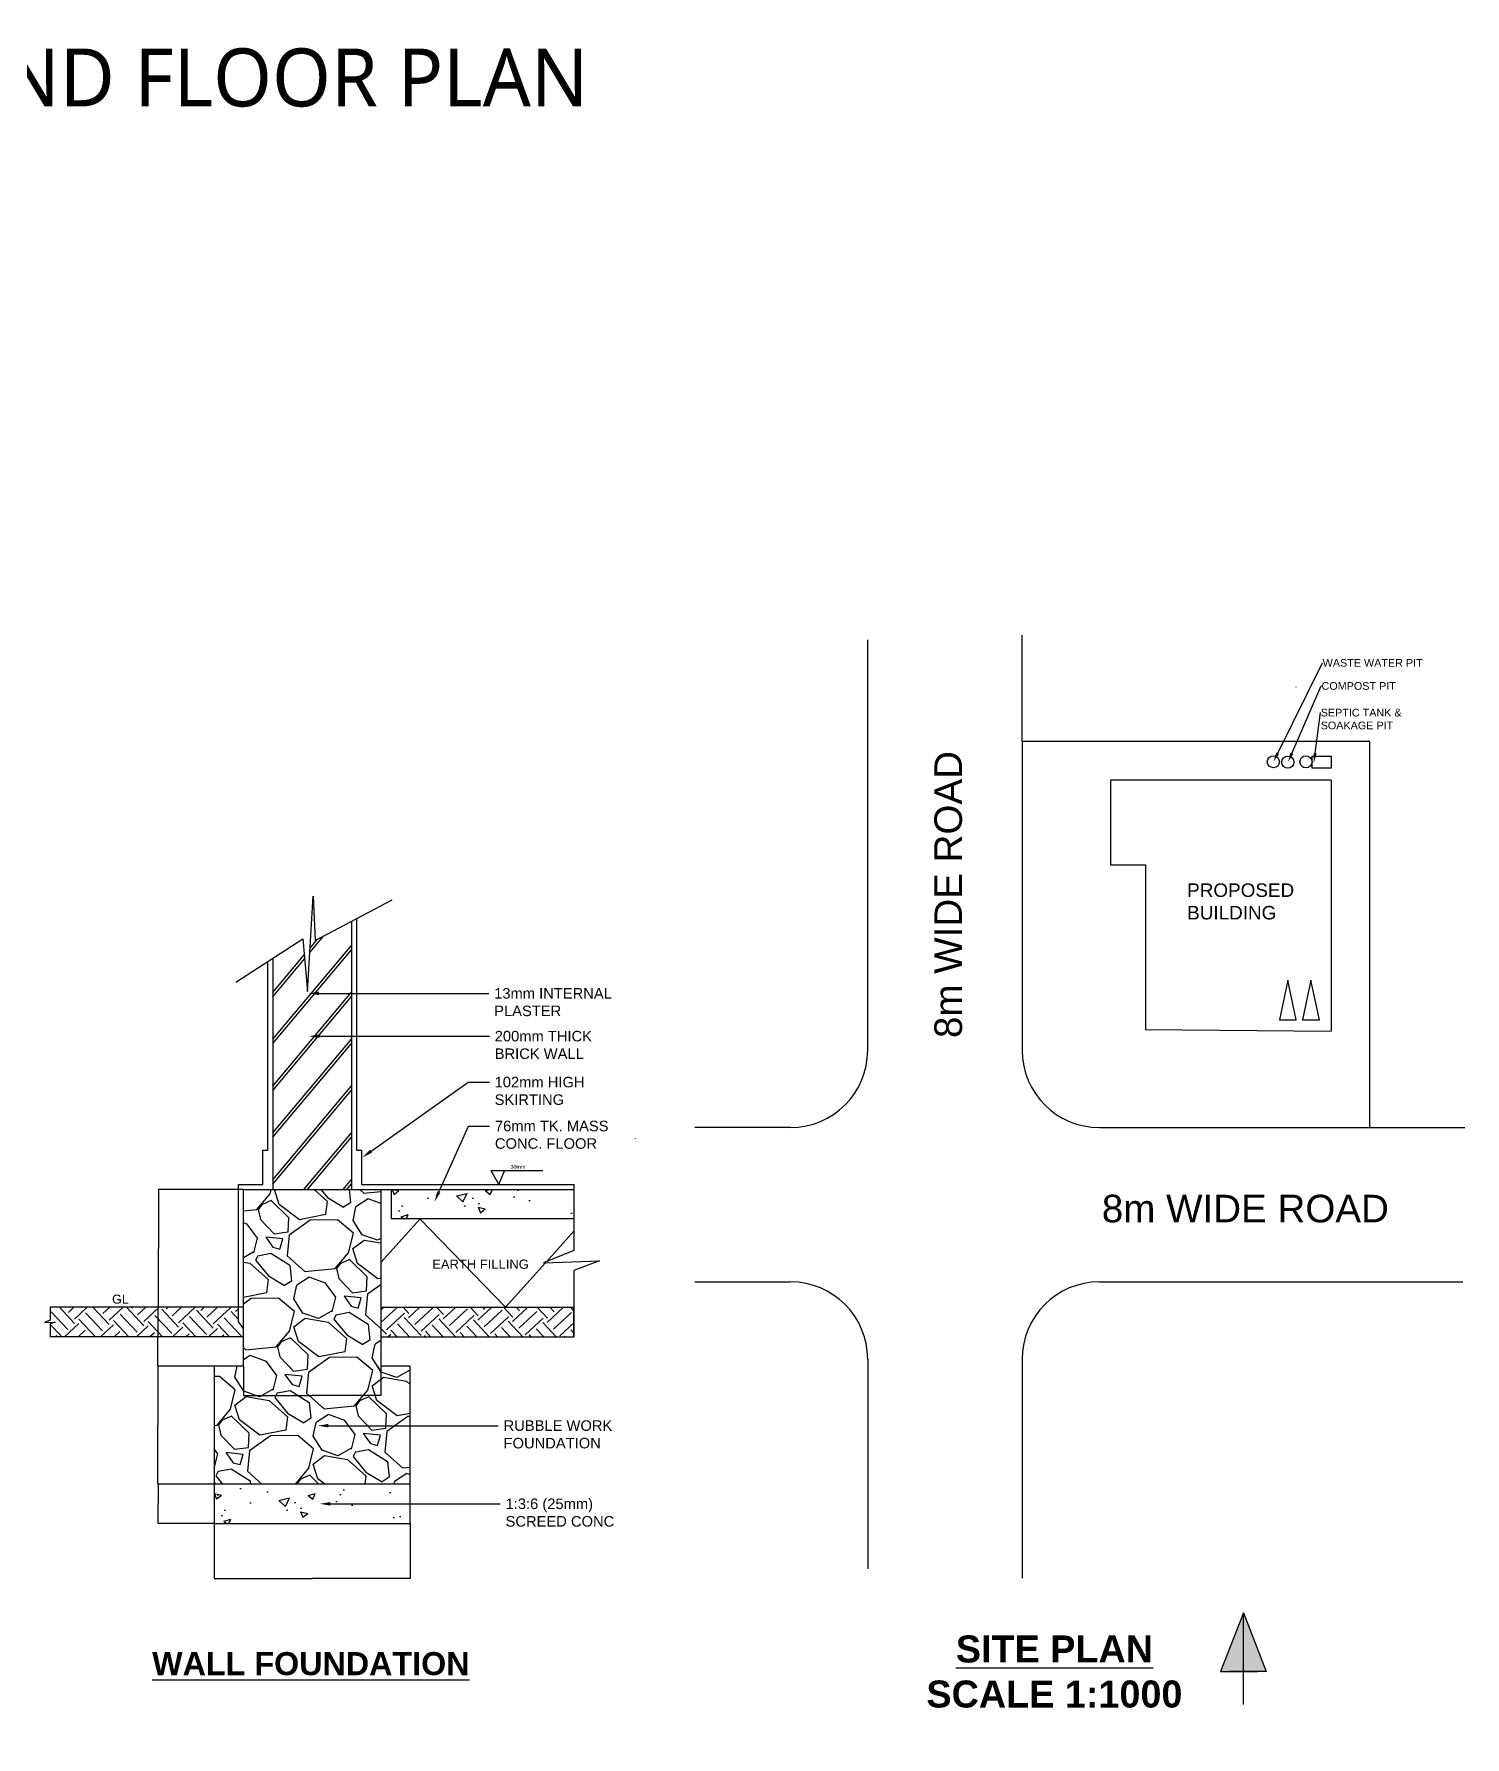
# Model space of a CAD drawing. Header units: millimetres. Extents: x 5566 to 76250, y 4768 to 55588.
# Drawn here: x 16972 to 31794, y 4768 to 22417 of the extents above; entities that cross this region are included whole.
import ezdxf
from ezdxf import colors
from ezdxf.entities.mleader import LeaderData, LeaderLine
from ezdxf.math import Vec2, Vec3

# ---------------------------------------------------------------- set-up
doc = ezdxf.new("R2010")
doc.units = ezdxf.units.MM
doc.layers.get('0').update_dxf_attribs({"color": 250})
doc.layers.get('Defpoints').update_dxf_attribs({"color": 255})
doc.styles.get("Standard").update_dxf_attribs({"font": 'arial.ttf'})
doc.styles.add('Trebuchet MS_6', font='trebuc.ttf', dxfattribs={"height": 600})
doc.dimstyles.get("Standard").update_dxf_attribs({"dimtxt": 0.18, "dimasz": 0.18, "dimexe": 0.18, "dimexo": 0.0625, "dimgap": 0.09, "dimtad": 0, "dimtih": 1, "dimtoh": 1, "dimdec": 4, "dimzin": 0, "dimdsep": 46, "dimtxsty": 'Standard', "dimcen": 0.09, "dimadec": 0, "dimazin": 0, "dimtfac": 1, "dimtdec": 4, "dimtofl": 0, "dimtmove": 0, "dimatfit": 3, "dimfxl": 1, "dimtolj": 1, "dimtzin": 0, "dimarcsym": 0})
pattern_1 = [(11.01278750000005, (16837.04652545549, 6503.883575842676), (11994.30599753511, 2411.170594855393), [136.688576, -13532.193455826]), (327.9697410000001, (16971.21816284646, 6529.994977946459), (-10348.40823299917, 6525.915034934327), [234.561888, -23221.6195574096]), (275.5104471, (17170.07219010475, 6405.59111690045), (-1388.252089108199, 15039.99109497977), [165.392608, -16373.88911764]), (50.27368899999994, (17639.3845404865, 6369.981351678693), (-13040.29495029284, -15616.82949927266), [213.601808, -21146.5749702952]), (75.83365418000001, (17775.90193060832, 6534.263783467159), (-3280.260370782799, -12794.18445622298), [209.45348, -20735.9230981376]), (140.2736889999999, (17827.16320842094, 6737.347907408486), (15616.82949927266, -13040.29495029284), [213.601808, -21146.5749702952]), (180.69424047, (17662.88077663246, 6873.865297530287), (16662.81845191922, 165.3639572477869), [282.4774639999999, -27965.2461256988]), (215.2553283700001, (17380.42427662789, 6870.442666209867), (-19131.66514611151, -13570.99247428329), [266.687808, -26402.102640762]), (264.42956562, (17162.65016649061, 6716.504771739652), (-1457.463398779786, -15439.93032501183), [214.3252, -21218.2182794848]), (318.2363583000001, (17141.84573965945, 6503.191462674731), (-8314.106395581523, 7537.298378261101), [244.685312, -11989.57478]), (5.397437800000041, (17324.35614115893, 6340.216613865174), (16462.84883718844, 1588.221698593462), [316.4311679999993, -31326.70900487075]), (281.81407483, (16842.19943969577, 6983.425111348031), (2011.231365682463, -9148.590514044794), [108.0018159999998, -10692.22632973758]), (314.4692344, (16864.31144950583, 6877.710628791669), (-9325.489691331108, 9571.600180581609), [205.472792, -20341.855598816]), (7.999999999999972, (17008.25086324176, 6731.079405740929), (611.4440635225386, 811.4136782081259), [143.683736, -1293.1572433712]), (346.19859051, (16991.67653309365, 6590.908679909389), (-5279.956517981364, 1434.392961564145), [77.376528, -7660.248947557599]), (74.80140949000003, (17066.81881247388, 6572.45000580906), (-1022.918512146965, -3045.68509821799), [109.426248, -5361.901196]), (173.96375653, (17095.5066716978, 6678.049136170765), (-3657.129161661519, 211.5048342852983), [177.727864, -5746.519261164]), (304.56505118, (16918.76465424956, 6696.73851466041), (-1011.383293000065, 2034.301805199874), [128.514856, -3084.3592467312]), (159.389540334, (17537.43874583454, 6217.812448966019), (-9948.468972648045, 3680.199600600617), [180.0351999999997, -17823.53066901556]), (213.34617594, (17368.92621736304, 6281.187255854438), (9971.53941179702, 6479.774205869622), [151.039576, -14952.88627128]), (76.19859051, (16796.47584154506, 6534.455779018801), (-1434.392961565104, -5279.956517985246), [154.75204, -7582.873435557599]), (126.6104596700001, (16833.39318974575, 6684.740337779276), (6279.804592110899, -8548.68166940938), [180.0352, -17823.530669016]), (122.4439547800001, (17916.5340652185, 6720.88892945501), (2834.180263995192, -4680.047674028538), [173.61408, -8507.093725242401]), (77.77514060000006, (17823.39452051654, 6867.404800311091), (-2668.816301223428, -11982.77077934446), [145.468848, -14401.437352288]), (209.80140949, (17399.80576828547, 7351.983897862076), (-4680.047673850539, -2834.180264289316), [154.75204, -7582.873435557599]), (160.35402464, (17265.51877869986, 7275.072626724297), (12994.15407109803, -4703.118112120676), [170.313096, -16860.95039208]), (212.44395478, (17797.39847060741, 7052.37630673606), (4680.047674048249, 2834.180263962693), [86.80703999999999, -8593.9007652424]), (244.309932474, (17448.49058897796, 7315.297254050725), (-1634.362575881835, -3857.098776354894), [51.80584, -5128.797985810401]), (308.963756532, (17426.0325225839, 7268.612129505098), (-1822.796971101545, 2645.745868775332), [209.45348, -3979.6218356276]), (329.00900596, (17557.74305504939, 7105.752632890199), (-8725.580845879978, 5303.026956559683), [194.1068, -19216.5459453348]), (86.69006753000005, (17150.53663741483, 6751.076367209487), (-411.4744486817152, -2234.27141996723), [146.529552, -3516.710543872]), (136.1572265899999, (17158.99683078087, 6897.361533676252), (-12571.14440312094, 12017.37643564007), [255.822704, -25326.4036260124]), (203.9453959, (16974.48673313454, 7074.564959903113), (7525.763157540457, 3234.119493248064), [104.603296, -10355.756927244]), (233, (16878.88608350712, 7032.109932040512), (199.9696146855687, -1422.857741730531), [60.96, -955.04]), (263.25643716, (17555.62800670788, 7069.18134127351), (1034.453732393063, 8125.672001473836), [141.146784, -13973.57630928]), (191.0127875, (17539.05367655976, 6929.01061544197), (-11994.30599754329, -2411.170594813379), [273.377152, -13395.504879826]), (143, (17270.71040177782, 6876.787811234408), (-1422.857741730531, -199.9696146855687), [264.16, -751.8399999999999]), (108.3048465, (17059.74284544372, 7035.763267750252), (-3834.028343805649, 11794.33638060628), [160.643824, -15903.726689656]), (37.05460410000001, (17009.28903299369, 7188.2782270469), (3257.18993225206, 2634.210649366727), [147.931632, -7248.6600155088]), (350.64597536, (17127.34774901517, 7277.418379455125), (21531.30052093319, -3503.300426349854), [240.85804, -23844.9857691752]), (318.42607874, (17365.00346842632, 7238.270630718289), (9936.933753181916, -8760.186503999852), [254.811784, -25226.338582496])]
pattern_2 = [(0, (26031.60486988237, 4645.968067312071), (0.9365220446254967, 0.4682610223127484), [0.4682610223127484, -0.4682610223127484, 0, -0.4682610223127484, 0, -0.4682610223127484])]

# ---------------------------------------------------------------- blocks, each defined once
blk = doc.blocks.new('*D466')
at = {"color": 0, "lineweight": -2, "transparency": 16777216}
for p, q in [((18835.93588915459, 6981.358734435526), (18835.93588915459, 6409.421803680318)), ((20867.93588915459, 6981.358734435526), (20867.93588915459, 6409.421803680318)), ((18836.11588915459, 6409.601803680318), (19851.26125750384, 6409.601803680318)), ((20867.75588915459, 6409.601803680318), (19852.61052080533, 6409.601803680318))]:
    blk.add_line(p, q, dxfattribs=at)
at = {"color": 0, "transparency": 16777216}
for points in [[(18836.11588915459, 6409.631803680318), (18836.11588915459, 6409.571803680318), (18835.93588915459, 6409.601803680318)], [(20867.75588915459, 6409.631803680318), (20867.75588915459, 6409.571803680318), (20867.93588915459, 6409.601803680318)]]:
    blk.add_solid(points, dxfattribs=at)
at = {"layer": 'Defpoints', "color": 0, "transparency": 16777216}
for p in [(18835.93588915459, 6981.421234435526), (20867.93588915459, 6981.421234435526), (20867.93588915459, 6409.601803680318)]:
    blk.add_point(p, dxfattribs=at)
at = {"color": 0, "transparency": 16777216, "insert": (19851.93588915459, 6409.601803680318), "char_height": 0.18, "attachment_point": 5}
blk.add_mtext('\\A1;2032.0000', dxfattribs=at)
blk = doc.blocks.new('*D465')
at = {"color": 0, "lineweight": -2, "transparency": 16777216}
for p, q in [((18835.87338915459, 7389.421234435529), (18256.86598443055, 7389.421234435528)), ((18257.04598443056, 7389.241234435528), (18257.04598443056, 7185.603137573318)), ((18257.04598443056, 6981.601234435529), (18257.04598443056, 7185.239331297738)), ((18835.87338915459, 6981.421234435529), (18256.86598443055, 6981.421234435528))]:
    blk.add_line(p, q, dxfattribs=at)
at = {"color": 0, "transparency": 16777216}
for points in [[(18257.01598443056, 7389.241234435528), (18257.07598443055, 7389.241234435528), (18257.04598443056, 7389.421234435528)], [(18257.01598443056, 6981.601234435529), (18257.07598443055, 6981.601234435529), (18257.04598443056, 6981.421234435528)]]:
    blk.add_solid(points, dxfattribs=at)
at = {"layer": 'Defpoints', "color": 0, "transparency": 16777216}
for p in [(18257.04598443056, 7389.421234435528), (18835.93588915459, 7389.421234435529), (18835.93588915459, 6981.421234435529)]:
    blk.add_point(p, dxfattribs=at)
at = {"color": 0, "transparency": 16777216, "insert": (18257.04598443055, 7185.421234435522), "char_height": 0.18, "attachment_point": 5}
blk.add_mtext('\\A1;408.0000', dxfattribs=at)
blk = doc.blocks.new('*D464')
at = {"color": 0, "lineweight": -2, "transparency": 16777216}
for p, q in [((18835.87338915459, 8609.421234435533), (18255.37719509566, 8609.421234435533)), ((18255.55719509566, 8609.241234435533), (18255.55719509567, 7999.603137573321)), ((18255.55719509567, 7389.601234435529), (18255.55719509567, 7999.239331297741)), ((18835.87338915459, 7389.421234435529), (18255.37719509567, 7389.421234435528))]:
    blk.add_line(p, q, dxfattribs=at)
at = {"color": 0, "transparency": 16777216}
for points in [[(18255.52719509566, 8609.241234435533), (18255.58719509566, 8609.241234435533), (18255.55719509566, 8609.421234435533)], [(18255.52719509567, 7389.601234435529), (18255.58719509566, 7389.601234435529), (18255.55719509567, 7389.421234435528)]]:
    blk.add_solid(points, dxfattribs=at)
at = {"layer": 'Defpoints', "color": 0, "transparency": 16777216}
for p in [(18255.55719509566, 8609.421234435533), (18835.93588915459, 8609.421234435533), (18835.93588915459, 7389.421234435529)]:
    blk.add_point(p, dxfattribs=at)
at = {"color": 0, "transparency": 16777216, "insert": (18255.55719509566, 7999.421234435525), "char_height": 0.18, "attachment_point": 5}
blk.add_mtext('\\A1;1220.0000', dxfattribs=at)
blk = doc.blocks.new('*D463')
at = {"color": 0, "lineweight": -2, "transparency": 16777216}
for p, q in [((18835.87338915459, 9221.421234435533), (18252.22783303821, 9221.421234435533)), ((18252.40783303821, 9221.241234435533), (18252.40783303821, 8915.603137573322)), ((18252.40783303821, 8609.601234435533), (18252.40783303821, 8915.239331297744)), ((18835.87338915459, 8609.421234435533), (18252.22783303821, 8609.421234435533))]:
    blk.add_line(p, q, dxfattribs=at)
at = {"color": 0, "transparency": 16777216}
for points in [[(18252.37783303822, 9221.241234435533), (18252.43783303821, 9221.241234435533), (18252.40783303821, 9221.421234435533)], [(18252.37783303822, 8609.601234435533), (18252.43783303821, 8609.601234435533), (18252.40783303821, 8609.421234435533)]]:
    blk.add_solid(points, dxfattribs=at)
at = {"layer": 'Defpoints', "color": 0, "transparency": 16777216}
for p in [(18252.40783303821, 9221.421234435533), (18835.93588915459, 9221.421234435533), (18835.93588915459, 8609.421234435533)]:
    blk.add_point(p, dxfattribs=at)
at = {"color": 0, "transparency": 16777216, "insert": (18252.40783303821, 8915.421234435526), "char_height": 0.18, "attachment_point": 5}
blk.add_mtext('\\A1;612.0000', dxfattribs=at)
blk = doc.blocks.new('*D462')
at = {"color": 0, "lineweight": -2, "transparency": 16777216}
for p, q in [((19139.87338915459, 10441.42123443553), (18259.64314915428, 10441.42123443553)), ((18259.82314915428, 10441.24123443553), (18259.82314915428, 9831.603198964864)), ((18259.82314915428, 9221.601234435533), (18259.82314915428, 9831.239269906202)), ((19139.87338915459, 9221.421234435533), (18259.64314915428, 9221.421234435533))]:
    blk.add_line(p, q, dxfattribs=at)
at = {"color": 0, "transparency": 16777216}
for points in [[(18259.79314915428, 10441.24123443553), (18259.85314915428, 10441.24123443553), (18259.82314915428, 10441.42123443553)], [(18259.79314915428, 9221.601234435533), (18259.85314915428, 9221.601234435533), (18259.82314915428, 9221.421234435533)]]:
    blk.add_solid(points, dxfattribs=at)
at = {"layer": 'Defpoints', "color": 0, "transparency": 16777216}
for p in [(18259.82314915428, 10441.42123443553), (19139.93588915459, 10441.42123443553), (19139.93588915459, 9221.421234435533)]:
    blk.add_point(p, dxfattribs=at)
at = {"color": 0, "transparency": 16777216, "insert": (18259.82314915428, 9831.421234435526), "char_height": 0.18, "attachment_point": 5}
blk.add_mtext('\\A1;300', dxfattribs=at)
blk = doc.blocks.new('*D461')
at = {"color": 0, "lineweight": -2, "transparency": 16777216}
for p, q in [((19139.93588915459, 8609.35873443553), (19139.93588915459, 8306.903173134731)), ((20563.93588915459, 8609.35873443553), (20563.93588915459, 8306.903173134731)), ((19140.11588915459, 8307.083173134732), (19851.27126432512, 8307.083173134732)), ((20563.75588915459, 8307.083173134732), (19852.60051398405, 8307.083173134732))]:
    blk.add_line(p, q, dxfattribs=at)
at = {"color": 0, "transparency": 16777216}
for points in [[(19140.11588915459, 8307.113173134732), (19140.11588915459, 8307.053173134731), (19139.93588915459, 8307.083173134732)], [(20563.75588915459, 8307.113173134732), (20563.75588915459, 8307.053173134731), (20563.93588915459, 8307.083173134732)]]:
    blk.add_solid(points, dxfattribs=at)
at = {"layer": 'Defpoints', "color": 0, "transparency": 16777216}
for p in [(19139.93588915459, 8609.42123443553), (20563.93588915459, 8609.42123443553), (20563.93588915459, 8307.083173134732)]:
    blk.add_point(p, dxfattribs=at)
at = {"color": 0, "transparency": 16777216, "insert": (19851.93588915459, 8307.083173134732), "char_height": 0.18, "attachment_point": 5}
blk.add_mtext('\\A1;1424.0000', dxfattribs=at)

msp = doc.modelspace()

# ---------------------------------------------------------------- hatches: boundary and pattern name
at = {"true_color": 0x000000}
h = msp.add_hatch(dxfattribs=at)
h.set_pattern_fill('JIS_LC_8A', color=18, scale=40, angle=185)
h.set_pattern_definition([(230, (18032.70843728774, 6875.057528314541), (239.0058662531211, -200.5497342222003), []), (230, (17992.8606493641, 6871.571298604635), (239.0058662531211, -200.5497342222003), [])])
h.paths.add_polyline_path([(19443.93588915459, 10441.42123443553), (20259.93588915459, 10441.42123443553), (20259.93588915459, 13221.3273704202), (19885.12915247932, 13022.80827727917), (19863.29805598763, 13481.99253171619), (19802.70116586861, 12493.59572227436), (19757.25042374682, 13038.07715863781), (19443.93588915459, 12836.31791706077)])
h = msp.add_hatch(dxfattribs=at)
h.set_pattern_fill('GRAVEL', color=18, scale=40, angle=143)
h.set_pattern_definition(pattern_1)
h.paths.add_polyline_path([(19139.93588915459, 8609.42123443553), (18835.93588915459, 8609.42123443553), (18835.93588915459, 7389.421234435526), (20867.93588915459, 7389.421234435526), (20867.93588915459, 8609.42123443553), (20563.93588915459, 8609.42123443553), (20563.93588915459, 10441.42123443553), (19139.93588915459, 10441.42123443553), (19139.93588915459, 9221.42123443553)])
h = msp.add_hatch(dxfattribs=at)
h.set_pattern_fill('ANSI31', color=18, scale=400, angle=183)
h.set_pattern_definition([(227.9999999999999, (18032.70843728774, 6875.057528314541), (943.7939283562904, -849.79587007575), [])])
h.paths.add_polyline_path([(22563.93588915459, 9221.42123443553), (22563.93588915459, 9603.363124780208), (22827.80680464464, 9703.92123443553), (22249.72719563503, 9681.257758229647), (22563.93588915459, 9808.963817747212), (22563.93588915459, 10137.42123443553), (20675.03254314084, 10137.42123443553), (20675.03254314084, 10441.42123443553), (20563.93588915459, 10441.42123443553), (20563.93588915459, 9221.42123443553)])
h = msp.add_hatch(dxfattribs=at)
h.set_pattern_fill('AR-CONC', color=18, scale=4, angle=327)
h.set_pattern_definition([(17.00000000000002, (19900.07997925332, 9891.344436160052), (576.4474866035905, -450.3700969518331), [76.19999999999979, -838.1999999999983]), (322.0000000000001, (19900.07997925332, 9891.344436160052), (297.9975822447379, 717.7147837680233), [60.95999999999989, -670.5623366799983]), (67.45144470000002, (19948.1171141683, 9853.813713122883), (874.4450502693372, 267.3446617373276), [64.7600352, -712.3609784]), (13.18420000000004, (20010.75063116837, 10061.76229556657), (817.7924810721504, -731.5995611575069), [114.3, -1257.3]), (63.63555761000003, (20078.899996783, 10000.79580087903), (1335.447142703906, 312.8377998500707), [97.14009256, -1068.54243264]), (318.18415117, (20010.75063116837, 10061.76229556657), (1335.447142722553, 312.8377997798269), [91.43986827999979, -1005.838927679998]), (348.0000000000001, (20068.29189789286, 9963.822504757412), (285.8276351125888, -673.3677103993086), [76.2, -838.2]), (293.0000000000001, (20068.29189789286, 9963.822504757412), (608.5899933789633, 483.2529163011367), [60.95999999999989, -670.5599999999982]), (38.45144499999999, (20092.11086735499, 9907.708528732004), (894.4176294285526, -190.114790172474), [64.7600352, -712.3597503999999]), (4.500000000000064, (19900.07997925332, 9891.344436160052), (194.5691816794565, 276.9265943217925), [0, -662.432, 0, -680.72, 0, -673.1]), (334.5, (19900.07997925332, 9891.344436160052), (442.407743614524, 190.5036122806746), [0, -388.112, 0, -647.192, 0, -256.54]), (294.5, (19710.06406601507, 10014.74221304535), (442.3829754265612, -314.6098395469896), [0, -254, 0, -792.48, 0, -1051.56]), (284.5000000000001, (19624.85513631182, 10070.07753900287), (552.319376890061, -237.4099389274485), [0, -330.2, 0, -526.288, 0, -746.76])])
h.paths.add_polyline_path([(22563.93588915459, 10441.42123443553), (20675.03254314084, 10441.42123443553), (20675.03254314084, 10137.42123443553), (22563.93588915459, 10137.42123443553)])
h = msp.add_hatch(dxfattribs=at)
h.set_pattern_fill('EARTH', color=18, scale=40, angle=133)
h.set_pattern_definition([(133, (18032.70843728774, 6875.057528314541), (-358.9914236671439, 12.53625675539473), [254, -254]), (133, (17963.04699720853, 6810.097184518589), (-358.9914236671439, 12.53625675539473), [254, -254]), (133, (17893.38555712931, 6745.136840722633), (-358.9914236671439, 12.53625675539473), [254, -254]), (223, (17848.51162917091, 6746.703872817059), (-12.53625675539473, -358.9914236671439), [254, -254]), (223, (17783.55128537497, 6816.365312896283), (-12.53625675539473, -358.9914236671439), [254, -254]), (223, (17718.59094157899, 6886.026752975511), (-12.53625675539473, -358.9914236671439), [254, -254])])
h.paths.add_polyline_path([(17139.93588915459, 9221.42123443553), (17139.93588915459, 9066.534365498484), (17190.71602697187, 9068.52518895466), (17139.93588915459, 9049.173474282132), (17139.93588915459, 8915.42123443553), (19139.93588915459, 8915.42123443553), (19139.93588915459, 8996.12124530679), (19087.93588915459, 9072.76683918131), (19087.93588915459, 9221.42123443553)])
h.paths.add_polyline_path([(22563.93588915459, 8915.42123443553), (22563.93588915459, 9221.42123443553), (20563.93588915459, 9221.42123443553), (20563.93588915459, 8915.42123443553)])
h = msp.add_hatch(dxfattribs=at)
h.set_pattern_fill('GRAVEL', color=18, scale=40, angle=143)
h.set_pattern_definition(pattern_1)
h.paths.add_polyline_path([(20867.93588915459, 8609.42123443553), (18835.93588915459, 8609.42123443553), (18835.93588915459, 7389.421234435526), (20867.93588915459, 7389.421234435526)])
h = msp.add_hatch(dxfattribs=at)
h.set_pattern_fill('AR-CONC', color=18, scale=4, angle=327)
h.set_pattern_definition([(17.00000000000002, (18060.98332526707, 6735.344436160056), (576.4474866035905, -450.3700969518331), [76.19999999999976, -838.1999999999981]), (322.0000000000001, (18060.98332526707, 6735.344436160056), (297.9975822447379, 717.7147837680233), [60.95999999999988, -670.5623366799981]), (67.45144470000002, (18109.02046018204, 6697.813713122887), (874.4450502693372, 267.3446617373276), [64.7600352, -712.3609784]), (13.18420000000004, (18171.65397718211, 6905.762295566565), (817.7924810721504, -731.5995611575069), [114.3, -1257.3]), (63.63555761000003, (18239.80334279675, 6844.795800879034), (1335.447142703906, 312.8377998500707), [97.14009256, -1068.54243264]), (318.18415117, (18171.65397718211, 6905.762295566565), (1335.447142722553, 312.8377997798269), [91.43986827999976, -1005.838927679998]), (348.0000000000001, (18229.19524390661, 6807.822504757412), (285.8276351125888, -673.3677103993086), [76.2, -838.2]), (293.0000000000001, (18229.19524390661, 6807.822504757412), (608.5899933789633, 483.2529163011367), [60.95999999999988, -670.559999999998]), (38.45144499999999, (18253.01421336873, 6751.708528732008), (894.4176294285526, -190.114790172474), [64.7600352, -712.3597503999999]), (4.500000000000064, (18060.98332526707, 6735.344436160056), (194.5691816794565, 276.9265943217925), [0, -662.432, 0, -680.72, 0, -673.1]), (334.5, (18060.98332526707, 6735.344436160056), (442.407743614524, 190.5036122806746), [0, -388.112, 0, -647.192, 0, -256.54]), (294.5, (17870.96741202881, 6858.742213045341), (442.3829754265612, -314.6098395469896), [0, -254, 0, -792.48, 0, -1051.56]), (284.5000000000001, (17785.75848232556, 6914.077539002868), (552.319376890061, -237.4099389274485), [0, -330.2, 0, -526.288, 0, -746.76])])
h.paths.add_polyline_path([(20867.93588915459, 7389.421234435526), (18835.93588915459, 7389.421234435526), (18835.93588915459, 6981.421234435526), (20867.93588915459, 6981.421234435526)])
h = msp.add_hatch(dxfattribs=at)
h.set_pattern_fill('MUDST', color=18, scale=0.07374189327759816)
h.set_pattern_definition(pattern_2)
h.paths.add_polyline_path([(29498.83443182026, 6053.101040719484), (29498.83443182026, 5447.181561422243), (29261.68445202941, 5447.181561422243)])
h = msp.add_hatch(dxfattribs=at)
h.set_pattern_fill('MUDST', color=18, scale=0.07374189327759816)
h.set_pattern_definition(pattern_2)
h.paths.add_polyline_path([(29498.83443182026, 5447.181561422243), (29735.98441161113, 5447.181561422243), (29498.83443182026, 6053.101040719484)])

# ---------------------------------------------------------------- linework, layer by layer
at = {"color": 18, "true_color": 0x000000}
for p, q in [((25607.54970464928, 11884.24649723386), (25607.54970464928, 16137.82359411762)), ((27207.54970464928, 15084.24649723386), (27207.54970464928, 16188.26549952179)), ((27207.54970464928, 15084.24649723386), (27207.54970464928, 11884.24649723386)), ((30807.54970464928, 15084.24649723386), (27207.54970464928, 15084.24649723386)), ((30807.54970464928, 11084.24649723386), (30807.54970464928, 15084.24649723386)), ((30407.54970464928, 14684.24649723386), (28124.3497046493, 14684.24649723386)), ((28124.3497046493, 14684.24649723386), (28124.3497046493, 13806.44649723386)), ((30407.54970464928, 14684.24649723386), (30407.54970464928, 12084.24649723386)), ((28124.3497046493, 13806.44649723386), (28484.3497046493, 13806.44649723386)), ((28484.3497046493, 13806.44649723386), (28484.3497046493, 12099.42495182174)), ((20307.79590671687, 13246.67677413812), (20311.93588915459, 13246.67677413812)), ((20311.93588915459, 13246.67677413812), (20311.93588915459, 10849.42123443553)), ((20259.93588915459, 13221.3273704202), (20259.93588915459, 10441.42123443553)), ((19391.93588915459, 10849.42123443553), (19391.93588915459, 12802.83245946571)), ((19443.93588915459, 12836.31791706077), (19443.93588915459, 10441.42123443553)), ((29959.59921254232, 12612.4027062789), (29871.90719952542, 12198.97044062832)), ((30047.29122555922, 12198.97044062832), (29959.59921254232, 12612.4027062789)), ((30198.68920781012, 12612.4027062789), (30110.99719479322, 12198.97044062832)), ((30286.38122082702, 12198.97044062832), (30198.68920781012, 12612.4027062789)), ((29871.90719952542, 12198.97044062832), (30047.29122555922, 12198.97044062832)), ((30110.99719479322, 12198.97044062832), (30286.38122082702, 12198.97044062832)), ((28484.3497046493, 12099.42495182174), (30407.54970464928, 12084.24649723386)), ((23201.45257892416, 10970.28641069421), (23203.41146382113, 10973.93363217706)), ((24807.54970464928, 11084.24649723386), (23815.81846969109, 11084.24649723386)), ((28007.54970464928, 11084.24649723386), (30807.54970464928, 11084.24649723386)), ((30807.54970464928, 11084.24649723386), (31794.31352983526, 11084.24649723386)), ((19339.93588915459, 10493.42123443553), (19339.93588915459, 10849.42123443553)), ((19339.93588915459, 10849.42123443553), (19391.93588915459, 10849.42123443553)), ((20311.93588915459, 10849.42123443553), (20363.93588915459, 10849.42123443553)), ((20363.93588915459, 10849.42123443553), (20363.93588915459, 10493.42123443553)), ((21701.9176181551, 10637.27633538527), (21787.41729366098, 10492.68722300487)), ((21701.9176181551, 10637.27633538527), (22243.41543819889, 10637.27633538527)), ((21787.41729366098, 10492.68722300487), (21846.60931909111, 10635.0855736597)), ((19087.93588915459, 9221.42123443553), (19087.93588915459, 10493.42123443553)), ((19087.93588915459, 10493.42123443553), (19339.93588915459, 10493.42123443553)), ((19139.93588915459, 9221.42123443553), (19139.93588915459, 10441.42123443553)), ((19139.93588915459, 10441.42123443553), (20563.93588915459, 10441.42123443553)), ((20363.93588915459, 10493.42123443553), (20615.93588915459, 10493.42123443553)), ((20563.93588915459, 10441.42123443553), (20563.93588915459, 8609.42123443553)), ((20563.93588915459, 10441.42123443553), (22563.93588915459, 10441.42123443553)), ((20615.93588915459, 10493.42123443553), (22563.93588915459, 10493.42123443553)), ((20675.03254314084, 10137.42123443553), (20675.03254314084, 10441.42123443553)), ((22563.93588915459, 10137.42123443553), (20675.03254314084, 10137.42123443553)), ((20969.00604969313, 10138.11273010206), (21854.51241016795, 9221.153104718393)), ((23815.81846969109, 9484.24649723386), (24807.54970464928, 9484.24649723386)), ((28007.54970464928, 9484.24649723386), (31774.21057921331, 9484.24649723386)), ((19139.93588915459, 9221.42123443553), (17139.93588915459, 9221.42123443553)), ((19087.93588915459, 9072.766839181346), (19087.93588915459, 9221.42123443553)), ((19139.93588915459, 8609.42123443553), (19139.93588915459, 9221.42123443553)), ((20563.93588915459, 9221.42123443553), (22563.93588915459, 9221.42123443553)), ((22563.93588915459, 8915.42123443553), (22563.93588915459, 9221.42123443553)), ((19087.23567282004, 9073.79892565827), (19138.89820021813, 8997.650750783552)), ((19139.93588915459, 8915.42123443553), (17139.93588915459, 8915.42123443553)), ((20563.93588915459, 8915.42123443553), (22563.93588915459, 8915.42123443553)), ((25607.54970464928, 8684.24649723386), (25607.54970464928, 6512.03405463844)), ((27207.54970464928, 8684.24649723386), (27207.54970464928, 6412.169321711168)), ((19139.93588915459, 8609.42123443553), (18835.93588915459, 8609.42123443553)), ((18835.93588915459, 8609.42123443553), (18835.93588915459, 6981.421234435526)), ((20867.93588915459, 8609.42123443553), (20563.93588915459, 8609.42123443553)), ((20867.93588915459, 7389.421234435526), (20867.93588915459, 8609.42123443553)), ((20867.93588915459, 7389.421234435526), (18835.93588915459, 7389.421234435526)), ((20867.93588915459, 6981.421234435526), (20867.93588915459, 7389.421234435526)), ((18835.93588915459, 6981.421234435526), (20867.93588915459, 6981.421234435526)), ((29498.83443182026, 6053.101040719484), (29261.68445202941, 5447.181561422243)), ((29498.83443182026, 5105.17368691893), (29498.83443182026, 6053.101040719484)), ((29498.83443182026, 6053.101040719484), (29735.98441161113, 5447.181561422243)), ((29261.68445202941, 5447.181561422243), (29647.05315703605, 5447.181561422243)), ((29735.98441161113, 5447.181561422243), (29350.6157066045, 5447.181561422243))]:
    msp.add_line(p, q, dxfattribs=at)
msp.add_lwpolyline([(30210.29333009289, 14932.79945869729), (30409.51693556845, 14932.79945869729), (30409.51693556845, 14808.80886242841), (30210.29333009289, 14808.80886242841)], close=True, dxfattribs=at)
for points in [[(19063.41315235256, 12591.27987923111), (19757.25042374682, 13038.07715863781), (19802.70116586861, 12493.59572227436), (19863.29805598763, 13481.99253171619), (19885.12915247932, 13022.80827727917), (20682.88178329164, 13445.34371574154)], [(22563.93588915459, 10498.42123443553), (22563.93588915459, 9808.963817747212), (22249.72719563503, 9681.257758229647), (22827.80680464464, 9703.92123443553), (22563.93588915459, 9603.363124780208), (22563.93588915459, 8910.42123443553)], [(17139.93588915459, 9221.42123443553), (17139.93588915459, 9088.739909653781), (17079.46859312581, 9064.163759264633), (17190.71602697187, 9068.52518895466), (17139.93588915459, 9049.173474282132), (17139.93588915459, 8915.821586576993)]]:
    msp.add_lwpolyline(points, dxfattribs=at)
for centre in [(29810.09657249355, 14875.1700024499), (29960.38904992433, 14869.97519914456), (30147.37920460178, 14873.46810154686)]:
    msp.add_circle(centre, 62.91278791725636, dxfattribs=at)
for centre, start, end in [((24807.54970464928, 11884.24649723386), 270, 0), ((28007.54970464928, 11884.24649723386), 180, 270), ((24807.54970464928, 8684.24649723386), 0, 90), ((28007.54970464928, 8684.24649723386), 90, 180)]:
    msp.add_arc(centre, 800, start, end, dxfattribs=at)

# ---------------------------------------------------------------- texts
at = {"color": 18, "true_color": 0x000000, "insert": (14407.34647285509, 22266.73239740826), "char_height": 600, "width": 9964.975625, "attachment_point": 1, "style": 'Trebuchet MS_6', "bg_fill": 3, "box_fill_scale": 1.25, "bg_fill_color": 256, "bg_fill_true_color": 13158600, "bg_fill_transparency": 0}
msp.add_mtext('GROUND FLOOR PLAN', dxfattribs=at)
at = {"color": 18, "true_color": 0x000000, "insert": (26298.18206862404, 11899.98795750417), "char_height": 0.5, "attachment_point": 1, "rotation": 90}
msp.add_mtext_dynamic_manual_height_columns('8m{\\H572x; 8m WIDE ROAD}', width=4400.009467367589, gutter_width=2.5, heights=[3.41746964193113], dxfattribs=at)
at = {"color": 18, "true_color": 0x000000, "attachment_point": 1}
for s, width, gutter_width, heights, insert, char_height in [('PROPOSED BUILDING', 1080.440022978932, 2.5, [0], (28916.94899589109, 13614.18645668687), 140), ('30mm', 162.0565624730948, 198.7567861353907, [49.03362016453295], (21907.17842797862, 10696.5510797258), 39.75135722707815), ('8m{\\H572x; 8m WIDE ROAD}', 4400.009467367589, 2.5, [3.41746964193113], (27920.84408999482, 10387.43230472697), 0.5), ('EARTH FILLING', 1096.722390554845, 481.0701328820423, [0], (21096.42618211414, 9715.991564986205), 96.21402657640847), ('GL', 228.5493717919016, 466.6666514952749, [0], (17779.69137801992, 9352.18305354469), 93.33333029905498), ('\\pxqc;{\\fArial|b1|i0|c0|p34;\\H1.16667x;\\LSITE PLAN\\fArial|b0|i0|c0|p34;\\l^J\\fArial|b1|i0|c0|p34;SCALE 1:1000}', 3868.671113498276, 2.5, [0], (25607.54286113108, 5819.967835277788), 240), ('{\\fArial|b1|i0|c0|p34;\\LWALL FOUNDATION}', 3358.82326451689, 1197.205508365732, [0], (18194.94816604865, 5647.850930422919), 239.4411016731464)]:
    msp.add_mtext_dynamic_manual_height_columns(s, width=width, gutter_width=gutter_width, heights=heights, dxfattribs=dict(at, insert=insert, char_height=char_height))

# ---------------------------------------------------------------- dimensions: what is measured, and where the dimension line sits
at = {"color": 18, "true_color": 0x000000}
dim = msp.add_linear_dim(base=(18259.82314915428, 10441.42123443553), p1=(19139.93588915459, 9221.42123443553), p2=(19139.93588915459, 10441.42123443553), angle=90, text='300', dimstyle='Standard', dxfattribs=at)
dim.commit()
dim.dimension.update_dxf_attribs({"geometry": '*D462', "text_midpoint": (18259.82314915428, 9831.421234435526)})
for base, p1, p2, picture, middle in [((18252.40783303821, 9221.421234435533), (18835.93588915459, 8609.42123443553), (18835.93588915459, 9221.42123443553), '*D463', (18252.40783303821, 8915.421234435526)), ((18255.55719509566, 8609.421234435533), (18835.93588915459, 7389.421234435526), (18835.93588915459, 8609.42123443553), '*D464', (18255.55719509566, 7999.421234435525)), ((18257.04598443056, 7389.421234435528), (18835.93588915459, 6981.421234435526), (18835.93588915459, 7389.421234435526), '*D465', (18257.04598443055, 7185.421234435522))]:
    dim = msp.add_linear_dim(base=base, p1=p1, p2=p2, angle=90, dimstyle='Standard', dxfattribs=at)
    dim.commit()
    dim.dimension.update_dxf_attribs({"geometry": picture, "text_midpoint": middle})
for base, p1, p2, picture, middle in [((20563.93588915459, 8307.083173134732), (19139.93588915459, 8609.42123443553), (20563.93588915459, 8609.42123443553), '*D461', (19851.93588915459, 8307.083173134732)), ((20867.93588915459, 6409.601803680318), (18835.93588915459, 6981.421234435526), (20867.93588915459, 6981.421234435526), '*D466', (19851.93588915459, 6409.601803680318))]:
    dim = msp.add_linear_dim(base=base, p1=p1, p2=p2, dimstyle='Standard', dxfattribs=at)
    dim.commit()
    dim.dimension.update_dxf_attribs({"geometry": picture, "text_midpoint": middle})

# ---------------------------------------------------------------- leaders
ml = msp.add_multileader_mtext('Standard', dxfattribs=at)
ml.set_content('WASTE WATER PIT', color=(0, 0, 0))
ml.set_leader_properties()
ml.build(insert=Vec2(0, 0))
ml.multileader.update_dxf_attribs({"arrow_head_size": 100})
ctx = ml.context
ctx.base_point, ctx.char_height, ctx.arrow_head_size, ctx.landing_gap_size, ctx.plane_origin = Vec3(30319.84784241576, 15899.27282069216), 80, 100, 0.4, Vec3(29810.09657249355, 14875.1700024499)
notes = []
notes.append((ctx, [(0, (1, 1, 0), (30318.24784241576, 15899.27282069216), (1, 0), 1.6, [(0, [(29810.09657249355, 14875.1700024499)], 0, [])])]))
ctx.mtext.insert, ctx.mtext.flow_direction = Vec3(30320.24784241576, 15939.95494893227), 5
ml = msp.add_multileader_mtext('Standard', dxfattribs=at)
ml.set_content('COMPOST PIT', color=(0, 0, 0))
ml.set_leader_properties()
ml.build(insert=Vec2(0, 0))
ml.multileader.update_dxf_attribs({"arrow_head_size": 100})
ctx = ml.context
ctx.base_point, ctx.char_height, ctx.arrow_head_size, ctx.landing_gap_size, ctx.plane_origin = Vec3(30308.32026418982, 15660.24603102397), 80, 100, 0.4, Vec3(29960.38904992433, 14869.97519914456)
notes.append((ctx, [(0, (1, 1, 0), (30306.72026418982, 15660.24603102397), (1, 0), 1.6, [(0, [(29960.38904992433, 14869.97519914456)], 0, [])])]))
ctx.mtext.insert, ctx.mtext.flow_direction = Vec3(30308.72026418982, 15700.92815926407), 5
ml = msp.add_multileader_mtext('Standard', dxfattribs=at)
ml.set_content('', color=(0, 0, 0))
ml.set_leader_properties()
ml.build(insert=Vec2(0, 0))
ml.multileader.update_dxf_attribs({"arrow_head_size": 0.8})
ctx = ml.context
ctx.base_point, ctx.char_height, ctx.arrow_head_size, ctx.landing_gap_size, ctx.plane_origin = Vec3(30040.11728302962, 15647.2358454407), 0.8, 0.8, 0.4, Vec3(30047.68872670436, 15646.99012997272)
ctx.text_align_type = 2
notes.append((ctx, [(0, (1, 1, 0), (30042.51728302962, 15647.2358454407), (-1, 0), 1.6, [(0, [(30047.68872670436, 15646.99012997272)], 0, [])])]))
ctx.mtext.insert, ctx.mtext.alignment, ctx.mtext.flow_direction = Vec3(30040.51728302962, 15647.63584544071), 3, 5
ml = msp.add_multileader_mtext('Standard', dxfattribs=at)
ml.set_content('SEPTIC TANK &^JSOAKAGE PIT', color=(0, 0, 0))
ml.set_leader_properties()
ml.build(insert=Vec2(0, 0))
ml.multileader.update_dxf_attribs({"arrow_head_size": 100})
ctx = ml.context
ctx.base_point, ctx.char_height, ctx.arrow_head_size, ctx.landing_gap_size, ctx.plane_origin = Vec3(30299.67464644496, 15383.78127193319), 80, 100, 0.4, Vec3(30228.73410428278, 14863.35097983696)
notes.append((ctx, [(0, (1, 1, 0), (30298.07464644496, 15383.78127193319), (1, 0), 1.6, [(0, [(30228.73410428278, 14863.35097983696)], 0, [])])]))
ctx.mtext.insert, ctx.mtext.flow_direction = Vec3(30300.07464644496, 15424.4634001733), 5
ml = msp.add_multileader_mtext('Standard', dxfattribs=at)
ml.set_content('13mm INTERNAL ^JPLASTER', color=(0, 0, 0))
ml.set_leader_properties()
ml.build(insert=Vec2(0, 0))
ml.multileader.update_dxf_attribs({"arrow_head_size": 109.106330008799})
ctx = ml.context
ctx.base_point, ctx.char_height, ctx.arrow_head_size, ctx.landing_gap_size, ctx.plane_origin = Vec3(21683.42072977073, 12474.01531801369), 109.106330008799, 109.106330008799, 54.55316500439952, Vec3(8443.463273030502, 12474.01531801369)
notes.append((ctx, [(0, (1, 1, 0), (21465.20806975313, 12474.01531801369), (1, 0), 218.2126600175981, [(0, [(19813.42156626869, 12474.01531801369)], 0, [])])]))
ctx.mtext.insert, ctx.mtext.flow_direction = Vec3(21737.97389477512, 12529.49878937902), 5
ml = msp.add_multileader_mtext('Standard', dxfattribs=at)
ml.set_content('200mm THICK \\PBRICK WALL', color=(0, 0, 0))
ml.set_leader_properties()
ml.build(insert=Vec2(0, 0))
ml.multileader.update_dxf_attribs({"arrow_head_size": 109.106330008799})
ctx = ml.context
ctx.base_point, ctx.char_height, ctx.arrow_head_size, ctx.landing_gap_size, ctx.plane_origin = Vec3(21688.98841655688, 12030.51022964189), 109.106330008799, 109.106330008799, 54.55316500439952, Vec3(8449.03095981665, 12030.51022964189)
notes.append((ctx, [(0, (1, 1, 0), (21470.77575653928, 12030.51022964189), (1, 0), 218.2126600175981, [(0, [(19818.98925305484, 12030.51022964189)], 0, [])])]))
ctx.mtext.insert, ctx.mtext.flow_direction = Vec3(21743.54158156129, 12085.99370100721), 5
ml = msp.add_multileader_mtext('Standard', dxfattribs=at)
ml.set_content('102mm HIGH\\PSKIRTING', color=(0, 0, 0))
ml.set_leader_properties()
ml.build(insert=Vec2(0, 0))
ml.multileader.update_dxf_attribs({"arrow_head_size": 109.106330008799})
ctx = ml.context
ctx.base_point, ctx.char_height, ctx.arrow_head_size, ctx.landing_gap_size, ctx.plane_origin = Vec3(21687.99441022146, 11554.3158644152), 109.106330008799, 109.106330008799, 54.55316500439952, Vec3(8903.225546450674, 11274.30613507518)
notes.append((ctx, [(0, (1, 1, 0), (21469.78175020387, 11554.3158644152), (1, 0), 218.2126600175981, [(0, [(20374.32301489805, 10775.23076164619)], 0, [])])]))
ctx.mtext.insert, ctx.mtext.flow_direction = Vec3(21742.54757522588, 11609.79933578051), 5
ml = msp.add_multileader_mtext('Standard', dxfattribs=at)
ml.set_content('76mm TK. MASS\\PCONC. FLOOR', color=(0, 0, 0))
ml.set_leader_properties()
ml.build(insert=Vec2(0, 0))
ml.multileader.update_dxf_attribs({"arrow_head_size": 109.106330008799})
ctx = ml.context
ctx.base_point, ctx.char_height, ctx.arrow_head_size, ctx.landing_gap_size, ctx.plane_origin = Vec3(21691.12585929394, 11099.32322935531), 109.106330008799, 109.106330008799, 54.55316500439952, Vec3(8451.16840255371, 11099.32322935531)
notes.append((ctx, [(0, (1, 1, 0), (21472.91319927634, 11099.32322935531), (1, 0), 218.2126600175981, [(0, [(21120.01650380724, 10315.80586304523)], 0, [])])]))
ctx.mtext.insert, ctx.mtext.flow_direction = Vec3(21745.67902429833, 11154.80670072064), 5
ml = msp.add_multileader_mtext('Standard', dxfattribs=at)
ml.set_content('RUBBLE WORK^JFOUNDATION', color=(0, 0, 0))
ml.set_leader_properties()
ml.build(insert=Vec2(0, 0))
ml.multileader.update_dxf_attribs({"arrow_head_size": 109.106330008799})
ctx = ml.context
ctx.base_point, ctx.char_height, ctx.arrow_head_size, ctx.landing_gap_size, ctx.plane_origin = Vec3(21781.00078112603, 7994.196724289966), 109.106330008799, 109.106330008799, 54.55316500439952, Vec3(8541.043324385799, 7994.196724289966)
notes.append((ctx, [(0, (1, 1, 0), (21562.78812110843, 7994.196724289966), (1, 0), 218.2126600175981, [(0, [(19911.00161762399, 7994.196724289966)], 0, [])])]))
ctx.mtext.insert, ctx.mtext.flow_direction = Vec3(21835.55394613041, 8049.680195655288), 5
ml = msp.add_multileader_mtext('Standard', dxfattribs=at)
ml.set_content('1:3:6 (25mm)^JSCREED CONC', color=(0, 0, 0))
ml.set_leader_properties()
ml.build(insert=Vec2(0, 0))
ml.multileader.update_dxf_attribs({"arrow_head_size": 109.106330008799})
ctx = ml.context
ctx.base_point, ctx.char_height, ctx.arrow_head_size, ctx.landing_gap_size, ctx.plane_origin = Vec3(21801.38268792426, 7183.835238630549), 109.106330008799, 109.106330008799, 54.55316500439952, Vec3(8561.425231184025, 7183.835238630549)
notes.append((ctx, [(0, (1, 1, 0), (21583.17002790666, 7183.835238630549), (1, 0), 218.2126600175981, [(0, [(19931.38352442221, 7183.835238630545)], 0, [])])]))
ctx.mtext.insert, ctx.mtext.flow_direction = Vec3(21855.93585292864, 7239.318709995867), 5
for ctx, leaders in notes:
    for number, flags, end, landing, length, lines in leaders:
        leader = LeaderData()
        leader.index, (leader.has_last_leader_line, leader.has_dogleg_vector, leader.attachment_direction) = number, flags
        leader.last_leader_point, leader.dogleg_vector, leader.dogleg_length = Vec3(end), Vec3(landing), length
        for number, points, colour, breaks in lines:
            line = LeaderLine()
            line.index, line.vertices, line.color, line.breaks = number, Vec3.list(points), colors.encode_raw_color(colour), breaks
            leader.lines.append(line)
        ctx.leaders.append(leader)

doc.saveas('drawing.dxf')
